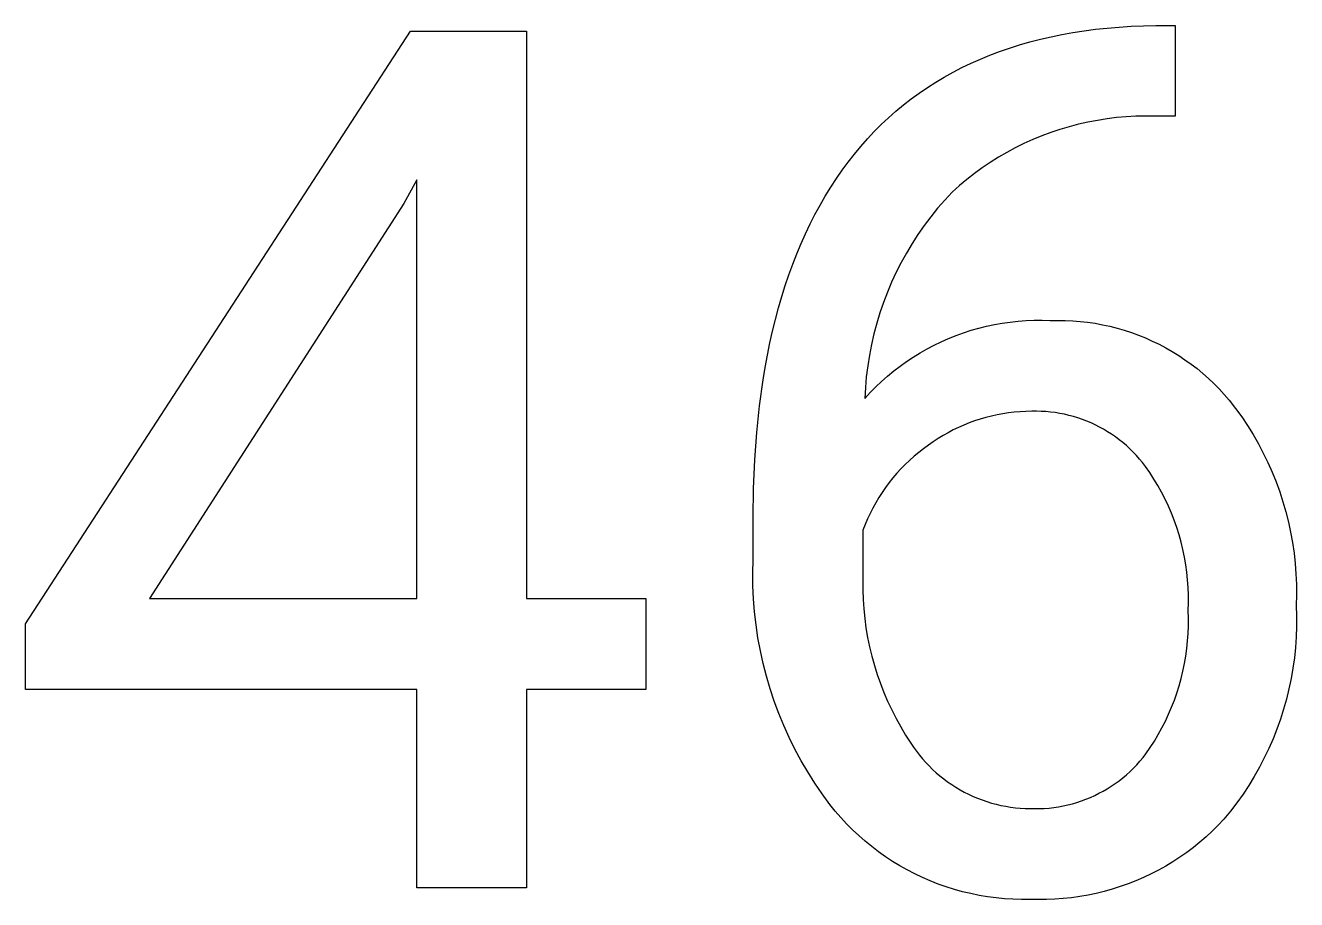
# Model space of a CAD drawing. Header units: millimetres. Extents: x 1422 to 6060, y -58 to 3182.
# Drawn here: x 5166.35 to 5212.52, y 145.73 to 177.49 of the extents above; entities that cross this region are included whole.
import ezdxf

# ---------------------------------------------------------------- set-up
doc = ezdxf.new("R2010")
doc.units = ezdxf.units.MM
doc.header["$MEASUREMENT"] = 0
doc.layers.add('Domyślny', color=7, linetype='Continuous', true_color=0x000000)

msp = doc.modelspace()

# ---------------------------------------------------------------- linework, layer by layer
at = {"layer": 'Domyślny'}
for p, q in [((5166.354, 155.75), (5180.334, 177.283)), ((5180.334, 177.283), (5184.556, 177.283)), ((5184.556, 177.283), (5184.556, 156.668)), ((5204.399, 177.229), (5204.808, 177.292)), ((5204.808, 177.292), (5205.223, 177.347)), ((5205.223, 177.347), (5205.646, 177.393)), ((5205.646, 177.393), (5206.075, 177.43)), ((5206.075, 177.43), (5206.512, 177.458)), ((5206.512, 177.458), (5206.956, 177.478)), ((5206.956, 177.478), (5207.406, 177.489)), ((5207.406, 177.489), (5208.115, 177.489)), ((5208.115, 177.489), (5208.115, 174.191)), ((5202.461, 176.782), (5202.835, 176.889)), ((5202.835, 176.889), (5203.215, 176.987)), ((5203.215, 176.987), (5203.603, 177.076)), ((5203.603, 177.076), (5203.997, 177.157)), ((5203.997, 177.157), (5204.399, 177.229)), ((5201.037, 176.267), (5201.383, 176.409)), ((5201.383, 176.409), (5201.735, 176.542)), ((5201.735, 176.542), (5202.095, 176.666)), ((5202.095, 176.666), (5202.461, 176.782)), ((5200.043, 175.79), (5200.367, 175.958)), ((5200.367, 175.958), (5200.699, 176.117)), ((5200.699, 176.117), (5201.037, 176.267)), ((5199.415, 175.428), (5199.725, 175.614)), ((5199.725, 175.614), (5200.043, 175.79)), ((5198.526, 174.82), (5198.815, 175.032)), ((5198.815, 175.032), (5199.111, 175.234)), ((5199.111, 175.234), (5199.415, 175.428)), ((5197.968, 174.371), (5198.243, 174.6)), ((5198.243, 174.6), (5198.526, 174.82)), ((5197.438, 173.887), (5197.7, 174.134)), ((5197.7, 174.134), (5197.968, 174.371)), ((5205.637, 174.095), (5205.29, 174.041)), ((5205.985, 174.138), (5205.637, 174.095)), ((5206.335, 174.169), (5205.985, 174.138)), ((5206.685, 174.188), (5206.335, 174.169)), ((5207.036, 174.195), (5206.685, 174.188)), ((5207.387, 174.191), (5207.036, 174.195)), ((5208.115, 174.191), (5207.387, 174.191)), ((5196.937, 173.369), (5197.184, 173.632)), ((5197.184, 173.632), (5197.438, 173.887)), ((5203.594, 173.596), (5203.265, 173.474)), ((5203.927, 173.708), (5203.594, 173.596)), ((5204.263, 173.809), (5203.927, 173.708)), ((5204.603, 173.898), (5204.263, 173.809)), ((5204.945, 173.975), (5204.603, 173.898)), ((5205.29, 174.041), (5204.945, 173.975)), ((5196.696, 173.096), (5196.937, 173.369)), ((5202.621, 173.195), (5202.306, 173.04)), ((5202.941, 173.34), (5202.621, 173.195)), ((5203.265, 173.474), (5202.941, 173.34)), ((5196.237, 172.526), (5196.463, 172.815)), ((5196.463, 172.815), (5196.696, 173.096)), ((5201.693, 172.698), (5201.396, 172.512)), ((5201.997, 172.874), (5201.693, 172.698)), ((5202.306, 173.04), (5201.997, 172.874)), ((5195.806, 171.923), (5196.018, 172.228)), ((5196.018, 172.228), (5196.237, 172.526)), ((5201.104, 172.316), (5200.82, 172.11)), ((5201.396, 172.512), (5201.104, 172.316)), ((5180.569, 171.875), (5180.095, 171.024)), ((5180.569, 156.668), (5180.569, 171.875)), ((5195.601, 171.61), (5195.806, 171.923)), ((5200.543, 171.895), (5200.273, 171.67)), ((5200.82, 172.11), (5200.543, 171.895)), ((5195.213, 170.959), (5195.404, 171.288)), ((5195.404, 171.288), (5195.601, 171.61)), ((5200.011, 171.437), (5199.742, 171.146)), ((5200.273, 171.67), (5200.011, 171.437)), ((5180.095, 171.024), (5170.857, 156.668)), ((5195.03, 170.622), (5195.213, 170.959)), ((5199.483, 170.845), (5199.235, 170.536)), ((5199.742, 171.146), (5199.483, 170.845)), ((5194.854, 170.277), (5195.03, 170.622)), ((5199.235, 170.536), (5198.997, 170.219)), ((5194.524, 169.563), (5194.686, 169.924)), ((5194.686, 169.924), (5194.854, 170.277)), ((5198.997, 170.219), (5198.771, 169.894)), ((5194.37, 169.194), (5194.524, 169.563)), ((5198.556, 169.561), (5198.353, 169.22)), ((5198.771, 169.894), (5198.556, 169.561)), ((5194.222, 168.817), (5194.37, 169.194)), ((5198.353, 169.22), (5198.161, 168.873)), ((5194.082, 168.432), (5194.222, 168.817)), ((5197.982, 168.52), (5197.815, 168.16)), ((5198.161, 168.873), (5197.982, 168.52)), ((5193.949, 168.039), (5194.082, 168.432)), ((5197.815, 168.16), (5197.661, 167.795)), ((5193.705, 167.229), (5193.824, 167.638)), ((5193.824, 167.638), (5193.949, 168.039)), ((5197.661, 167.795), (5197.519, 167.425)), ((5193.594, 166.812), (5193.705, 167.229)), ((5197.519, 167.425), (5197.39, 167.05)), ((5193.49, 166.388), (5193.594, 166.812)), ((5197.274, 166.671), (5197.172, 166.289)), ((5197.39, 167.05), (5197.274, 166.671)), ((5201.547, 166.623), (5201.833, 166.674)), ((5201.833, 166.674), (5202.121, 166.715)), ((5202.121, 166.715), (5202.41, 166.746)), ((5202.41, 166.746), (5202.699, 166.766)), ((5202.699, 166.766), (5202.989, 166.777)), ((5202.989, 166.777), (5203.28, 166.778)), ((5203.28, 166.778), (5203.57, 166.769)), ((5203.57, 166.769), (5203.843, 166.775)), ((5203.843, 166.775), (5204.116, 166.772)), ((5204.116, 166.772), (5204.389, 166.759)), ((5204.389, 166.759), (5204.661, 166.738)), ((5204.661, 166.738), (5204.932, 166.707)), ((5204.932, 166.707), (5205.202, 166.667)), ((5205.202, 166.667), (5205.471, 166.617)), ((5193.393, 165.955), (5193.49, 166.388)), ((5197.172, 166.289), (5197.082, 165.902)), ((5199.883, 166.117), (5200.153, 166.225)), ((5200.153, 166.225), (5200.426, 166.324)), ((5200.426, 166.324), (5200.702, 166.413)), ((5200.702, 166.413), (5200.981, 166.493)), ((5200.981, 166.493), (5201.263, 166.563)), ((5201.263, 166.563), (5201.547, 166.623)), ((5205.471, 166.617), (5205.737, 166.559)), ((5205.737, 166.559), (5206.002, 166.492)), ((5206.002, 166.492), (5206.264, 166.416)), ((5206.264, 166.416), (5206.523, 166.331)), ((5206.523, 166.331), (5206.78, 166.237)), ((5206.78, 166.237), (5207.033, 166.135)), ((5193.303, 165.514), (5193.393, 165.955)), ((5197.082, 165.902), (5197.006, 165.513)), ((5199.099, 165.739), (5199.356, 165.874)), ((5199.356, 165.874), (5199.617, 166)), ((5199.617, 166), (5199.883, 166.117)), ((5207.033, 166.135), (5207.282, 166.024)), ((5207.282, 166.024), (5207.528, 165.905)), ((5207.528, 165.905), (5207.77, 165.777)), ((5207.77, 165.777), (5208.006, 165.642)), ((5193.221, 165.066), (5193.303, 165.514)), ((5197.006, 165.513), (5196.944, 165.122)), ((5198.121, 165.113), (5198.357, 165.282)), ((5198.357, 165.282), (5198.599, 165.443)), ((5198.599, 165.443), (5198.846, 165.595)), ((5198.846, 165.595), (5199.099, 165.739)), ((5208.006, 165.642), (5208.239, 165.498)), ((5208.239, 165.498), (5208.466, 165.347)), ((5208.466, 165.347), (5208.688, 165.188)), ((5193.145, 164.609), (5193.221, 165.066)), ((5196.944, 165.122), (5196.895, 164.729)), ((5197.667, 164.751), (5197.891, 164.936)), ((5197.891, 164.936), (5198.121, 165.113)), ((5208.688, 165.188), (5208.905, 165.022)), ((5208.905, 165.022), (5209.115, 164.849)), ((5209.115, 164.849), (5209.32, 164.668)), ((5193.016, 163.672), (5193.145, 164.609)), ((5196.895, 164.729), (5196.86, 164.334)), ((5197.035, 164.152), (5197.239, 164.359)), ((5197.239, 164.359), (5197.449, 164.558)), ((5197.449, 164.558), (5197.667, 164.751)), ((5209.32, 164.668), (5209.519, 164.481)), ((5209.519, 164.481), (5209.711, 164.287)), ((5196.86, 164.334), (5196.838, 163.938)), ((5196.838, 163.938), (5197.035, 164.152)), ((5209.711, 164.287), (5209.896, 164.087)), ((5209.896, 164.087), (5210.075, 163.88)), ((5192.915, 162.703), (5193.016, 163.672)), ((5202.27, 163.44), (5202.06, 163.416)), ((5202.481, 163.458), (5202.27, 163.44)), ((5202.692, 163.468), (5202.481, 163.458)), ((5202.903, 163.471), (5202.692, 163.468)), ((5203.074, 163.473), (5202.903, 163.471)), ((5203.244, 163.469), (5203.074, 163.473)), ((5203.414, 163.459), (5203.244, 163.469)), ((5203.583, 163.444), (5203.414, 163.459)), ((5203.752, 163.423), (5203.583, 163.444)), ((5210.075, 163.88), (5210.308, 163.578)), ((5210.308, 163.578), (5210.531, 163.267)), ((5200.434, 162.971), (5200.241, 162.885)), ((5200.63, 163.05), (5200.434, 162.971)), ((5200.829, 163.123), (5200.63, 163.05)), ((5201.029, 163.189), (5200.829, 163.123)), ((5201.232, 163.248), (5201.029, 163.189)), ((5201.437, 163.3), (5201.232, 163.248)), ((5201.644, 163.346), (5201.437, 163.3)), ((5201.851, 163.384), (5201.644, 163.346)), ((5202.06, 163.416), (5201.851, 163.384)), ((5203.92, 163.396), (5203.752, 163.423)), ((5204.087, 163.363), (5203.92, 163.396)), ((5204.253, 163.324), (5204.087, 163.363)), ((5204.418, 163.28), (5204.253, 163.324)), ((5204.58, 163.23), (5204.418, 163.28)), ((5204.741, 163.175), (5204.58, 163.23)), ((5204.9, 163.114), (5204.741, 163.175)), ((5205.057, 163.048), (5204.9, 163.114)), ((5205.212, 162.976), (5205.057, 163.048)), ((5205.364, 162.9), (5205.212, 162.976)), ((5210.531, 163.267), (5210.743, 162.95)), ((5192.844, 161.703), (5192.915, 162.703)), ((5199.681, 162.59), (5199.501, 162.479)), ((5199.864, 162.694), (5199.681, 162.59)), ((5200.051, 162.793), (5199.864, 162.694)), ((5200.241, 162.885), (5200.051, 162.793)), ((5205.513, 162.818), (5205.364, 162.9)), ((5205.659, 162.731), (5205.513, 162.818)), ((5205.802, 162.639), (5205.659, 162.731)), ((5205.942, 162.542), (5205.802, 162.639)), ((5206.079, 162.44), (5205.942, 162.542)), ((5210.743, 162.95), (5210.944, 162.625)), ((5210.944, 162.625), (5211.133, 162.293)), ((5198.974, 162.111), (5198.8, 161.976)), ((5199.152, 162.239), (5198.974, 162.111)), ((5199.325, 162.362), (5199.152, 162.239)), ((5199.501, 162.479), (5199.325, 162.362)), ((5206.212, 162.334), (5206.079, 162.44)), ((5206.341, 162.223), (5206.212, 162.334)), ((5206.467, 162.108), (5206.341, 162.223)), ((5206.588, 161.989), (5206.467, 162.108)), ((5211.133, 162.293), (5211.312, 161.956)), ((5192.8, 160.67), (5192.844, 161.703)), ((5198.465, 161.69), (5198.306, 161.539)), ((5198.63, 161.836), (5198.465, 161.69)), ((5198.8, 161.976), (5198.63, 161.836)), ((5206.706, 161.866), (5206.588, 161.989)), ((5206.819, 161.738), (5206.706, 161.866)), ((5206.927, 161.607), (5206.819, 161.738)), ((5207.031, 161.472), (5206.927, 161.607)), ((5211.312, 161.956), (5211.479, 161.612)), ((5211.479, 161.612), (5211.633, 161.263)), ((5198.003, 161.22), (5197.86, 161.052)), ((5198.152, 161.382), (5198.003, 161.22)), ((5198.306, 161.539), (5198.152, 161.382)), ((5207.19, 161.244), (5207.031, 161.472)), ((5207.341, 161.01), (5207.19, 161.244)), ((5211.633, 161.263), (5211.776, 160.909)), ((5192.786, 159.606), (5192.8, 160.67)), ((5197.591, 160.704), (5197.466, 160.523)), ((5197.723, 160.88), (5197.591, 160.704)), ((5197.86, 161.052), (5197.723, 160.88)), ((5207.484, 160.771), (5207.341, 161.01)), ((5207.619, 160.528), (5207.484, 160.771)), ((5211.776, 160.909), (5211.907, 160.55)), ((5197.347, 160.338), (5197.235, 160.149)), ((5197.466, 160.523), (5197.347, 160.338)), ((5207.746, 160.28), (5207.619, 160.528)), ((5207.865, 160.028), (5207.746, 160.28)), ((5211.907, 160.55), (5212.025, 160.187)), ((5197.03, 159.76), (5196.938, 159.56)), ((5197.129, 159.956), (5197.03, 159.76)), ((5197.235, 160.149), (5197.129, 159.956)), ((5207.975, 159.772), (5207.865, 160.028)), ((5208.076, 159.513), (5207.975, 159.772)), ((5212.025, 160.187), (5212.131, 159.82)), ((5212.131, 159.82), (5212.225, 159.45)), ((5192.786, 158.079), (5192.786, 159.606)), ((5196.852, 159.357), (5196.774, 159.152)), ((5196.938, 159.56), (5196.852, 159.357)), ((5208.168, 159.25), (5208.076, 159.513)), ((5212.225, 159.45), (5212.305, 159.076)), ((5196.774, 159.152), (5196.774, 157.683)), ((5208.252, 158.984), (5208.168, 159.25)), ((5208.327, 158.716), (5208.252, 158.984)), ((5212.305, 159.076), (5212.373, 158.7)), ((5208.392, 158.446), (5208.327, 158.716)), ((5208.449, 158.173), (5208.392, 158.446)), ((5212.373, 158.7), (5212.428, 158.323)), ((5192.774, 157.604), (5192.786, 158.079)), ((5208.496, 157.899), (5208.449, 158.173)), ((5208.534, 157.623), (5208.496, 157.899)), ((5212.428, 158.323), (5212.47, 157.943)), ((5212.47, 157.943), (5212.499, 157.562)), ((5192.778, 157.129), (5192.774, 157.604)), ((5196.774, 157.683), (5196.763, 157.335)), ((5208.563, 157.346), (5208.534, 157.623)), ((5212.499, 157.562), (5212.515, 157.181)), ((5192.799, 156.654), (5192.778, 157.129)), ((5196.763, 157.335), (5196.763, 156.987)), ((5196.763, 156.987), (5196.776, 156.639)), ((5208.583, 157.068), (5208.563, 157.346)), ((5208.593, 156.79), (5208.583, 157.068)), ((5212.515, 157.181), (5212.519, 156.799)), ((5170.857, 156.668), (5180.569, 156.668)), ((5184.556, 156.668), (5188.889, 156.668)), ((5188.889, 156.668), (5188.889, 153.37)), ((5192.836, 156.181), (5192.799, 156.654)), ((5196.776, 156.639), (5196.8, 156.292)), ((5208.585, 156.233), (5208.594, 156.512)), ((5208.594, 156.512), (5208.593, 156.79)), ((5212.519, 156.799), (5212.509, 156.417)), ((5192.89, 155.709), (5192.836, 156.181)), ((5196.8, 156.292), (5196.835, 155.945)), ((5208.594, 155.957), (5208.585, 156.233)), ((5212.509, 156.417), (5212.521, 156.036)), ((5166.354, 153.37), (5166.354, 155.75)), ((5192.96, 155.239), (5192.89, 155.709)), ((5196.835, 155.945), (5196.883, 155.601)), ((5196.883, 155.601), (5196.941, 155.257)), ((5208.583, 155.404), (5208.593, 155.681)), ((5208.593, 155.681), (5208.594, 155.957)), ((5212.521, 155.654), (5212.507, 155.273)), ((5212.521, 156.036), (5212.521, 155.654)), ((5193.046, 154.771), (5192.96, 155.239)), ((5196.941, 155.257), (5197.012, 154.917)), ((5208.535, 154.854), (5208.564, 155.129)), ((5208.564, 155.129), (5208.583, 155.404)), ((5212.507, 155.273), (5212.481, 154.893)), ((5193.148, 154.307), (5193.046, 154.771)), ((5197.012, 154.917), (5197.093, 154.578)), ((5208.498, 154.58), (5208.535, 154.854)), ((5212.481, 154.893), (5212.441, 154.513)), ((5193.266, 153.847), (5193.148, 154.307)), ((5197.093, 154.578), (5197.186, 154.243)), ((5197.186, 154.243), (5197.29, 153.911)), ((5208.395, 154.037), (5208.451, 154.308)), ((5208.451, 154.308), (5208.498, 154.58)), ((5212.441, 154.513), (5212.389, 154.136)), ((5193.401, 153.391), (5193.266, 153.847)), ((5197.29, 153.911), (5197.406, 153.582)), ((5208.257, 153.502), (5208.33, 153.768)), ((5208.33, 153.768), (5208.395, 154.037)), ((5212.323, 153.76), (5212.245, 153.387)), ((5212.389, 154.136), (5212.323, 153.76)), ((5180.569, 153.37), (5166.354, 153.37)), ((5180.569, 146.155), (5180.569, 153.37)), ((5188.889, 153.37), (5184.556, 153.37)), ((5184.556, 153.37), (5184.556, 146.155)), ((5193.551, 152.941), (5193.401, 153.391)), ((5197.406, 153.582), (5197.532, 153.258)), ((5208.174, 153.238), (5208.257, 153.502)), ((5212.245, 153.387), (5212.154, 153.016)), ((5193.716, 152.495), (5193.551, 152.941)), ((5197.532, 153.258), (5197.669, 152.938)), ((5197.669, 152.938), (5197.816, 152.622)), ((5207.983, 152.719), (5208.083, 152.977)), ((5208.083, 152.977), (5208.174, 153.238)), ((5212.154, 153.016), (5212.051, 152.649)), ((5193.897, 152.056), (5193.716, 152.495)), ((5197.816, 152.622), (5197.974, 152.312)), ((5207.758, 152.215), (5207.875, 152.465)), ((5207.875, 152.465), (5207.983, 152.719)), ((5212.051, 152.649), (5211.935, 152.286)), ((5194.093, 151.623), (5193.897, 152.056)), ((5197.974, 152.312), (5198.143, 152.008)), ((5198.143, 152.008), (5198.321, 151.709)), ((5207.499, 151.726), (5207.633, 151.968)), ((5207.633, 151.968), (5207.758, 152.215)), ((5211.806, 151.927), (5211.666, 151.572)), ((5211.935, 152.286), (5211.806, 151.927)), ((5194.304, 151.197), (5194.093, 151.623)), ((5198.321, 151.709), (5198.51, 151.416)), ((5207.209, 151.256), (5207.358, 151.488)), ((5207.358, 151.488), (5207.499, 151.726)), ((5211.666, 151.572), (5211.513, 151.223)), ((5194.529, 150.779), (5194.304, 151.197)), ((5198.51, 151.416), (5198.609, 151.269)), ((5198.609, 151.269), (5198.712, 151.125)), ((5198.712, 151.125), (5198.821, 150.985)), ((5198.821, 150.985), (5198.934, 150.848)), ((5206.945, 150.892), (5207.052, 151.028)), ((5207.052, 151.028), (5207.209, 151.256)), ((5211.513, 151.223), (5211.349, 150.878)), ((5194.769, 150.369), (5194.529, 150.779)), ((5198.934, 150.848), (5199.052, 150.716)), ((5199.052, 150.716), (5199.175, 150.587)), ((5199.175, 150.587), (5199.302, 150.463)), ((5206.473, 150.387), (5206.598, 150.507)), ((5206.598, 150.507), (5206.718, 150.631)), ((5206.718, 150.631), (5206.834, 150.76)), ((5206.834, 150.76), (5206.945, 150.892)), ((5211.173, 150.54), (5210.985, 150.208)), ((5211.349, 150.878), (5211.173, 150.54)), ((5195.023, 149.968), (5194.769, 150.369)), ((5199.302, 150.463), (5199.432, 150.343)), ((5199.432, 150.343), (5199.567, 150.228)), ((5199.567, 150.228), (5199.706, 150.117)), ((5199.706, 150.117), (5199.849, 150.011)), ((5205.936, 149.951), (5206.076, 150.053)), ((5206.076, 150.053), (5206.212, 150.16)), ((5206.212, 150.16), (5206.345, 150.271)), ((5206.345, 150.271), (5206.473, 150.387)), ((5210.985, 150.208), (5210.786, 149.883)), ((5195.291, 149.575), (5195.023, 149.968)), ((5199.849, 150.011), (5199.995, 149.911)), ((5199.995, 149.911), (5200.144, 149.815)), ((5200.144, 149.815), (5200.297, 149.724)), ((5200.297, 149.724), (5200.452, 149.639)), ((5200.452, 149.639), (5200.61, 149.559)), ((5205.19, 149.517), (5205.345, 149.594)), ((5205.345, 149.594), (5205.497, 149.675)), ((5205.497, 149.675), (5205.647, 149.762)), ((5205.647, 149.762), (5205.793, 149.854)), ((5205.793, 149.854), (5205.936, 149.951)), ((5210.786, 149.883), (5210.576, 149.564)), ((5195.572, 149.192), (5195.291, 149.575)), ((5195.766, 148.951), (5195.572, 149.192)), ((5200.61, 149.559), (5200.772, 149.484)), ((5200.772, 149.484), (5200.935, 149.415)), ((5200.935, 149.415), (5201.101, 149.352)), ((5201.101, 149.352), (5201.269, 149.294)), ((5201.269, 149.294), (5201.438, 149.242)), ((5201.438, 149.242), (5201.61, 149.196)), ((5201.61, 149.196), (5201.782, 149.156)), ((5201.782, 149.156), (5201.957, 149.122)), ((5201.957, 149.122), (5202.132, 149.094)), ((5203.873, 149.105), (5204.043, 149.137)), ((5204.043, 149.137), (5204.212, 149.174)), ((5204.212, 149.174), (5204.379, 149.217)), ((5204.379, 149.217), (5204.545, 149.266)), ((5204.545, 149.266), (5204.71, 149.32)), ((5204.71, 149.32), (5204.872, 149.38)), ((5204.872, 149.38), (5205.032, 149.446)), ((5205.032, 149.446), (5205.19, 149.517)), ((5210.356, 149.253), (5210.125, 148.95)), ((5210.576, 149.564), (5210.356, 149.253)), ((5195.967, 148.717), (5195.766, 148.951)), ((5196.177, 148.49), (5195.967, 148.717)), ((5202.132, 149.094), (5202.308, 149.071)), ((5202.308, 149.071), (5202.484, 149.055)), ((5202.484, 149.055), (5202.662, 149.045)), ((5202.662, 149.045), (5202.839, 149.041)), ((5202.839, 149.041), (5203.012, 149.037)), ((5203.012, 149.037), (5203.185, 149.039)), ((5203.185, 149.039), (5203.358, 149.046)), ((5203.358, 149.046), (5203.53, 149.06)), ((5203.53, 149.06), (5203.702, 149.08)), ((5203.702, 149.08), (5203.873, 149.105)), ((5210.125, 148.95), (5209.883, 148.654)), ((5196.394, 148.27), (5196.177, 148.49)), ((5196.619, 148.058), (5196.394, 148.27)), ((5209.459, 148.222), (5209.237, 148.017)), ((5209.675, 148.435), (5209.459, 148.222)), ((5209.883, 148.654), (5209.675, 148.435)), ((5196.852, 147.854), (5196.619, 148.058)), ((5197.091, 147.658), (5196.852, 147.854)), ((5209.007, 147.82), (5208.772, 147.63)), ((5209.237, 148.017), (5209.007, 147.82)), ((5197.336, 147.47), (5197.091, 147.658)), ((5197.589, 147.292), (5197.336, 147.47)), ((5197.847, 147.122), (5197.589, 147.292)), ((5208.281, 147.275), (5208.028, 147.11)), ((5208.53, 147.448), (5208.281, 147.275)), ((5208.772, 147.63), (5208.53, 147.448)), ((5198.111, 146.961), (5197.847, 147.122)), ((5198.38, 146.809), (5198.111, 146.961)), ((5207.769, 146.953), (5207.504, 146.806)), ((5208.028, 147.11), (5207.769, 146.953)), ((5198.655, 146.667), (5198.38, 146.809)), ((5198.934, 146.534), (5198.655, 146.667)), ((5199.217, 146.411), (5198.934, 146.534)), ((5199.505, 146.299), (5199.217, 146.411)), ((5206.684, 146.417), (5206.402, 146.306)), ((5206.962, 146.538), (5206.684, 146.417)), ((5207.235, 146.667), (5206.962, 146.538)), ((5207.504, 146.806), (5207.235, 146.667)), ((5184.556, 146.155), (5180.569, 146.155)), ((5199.797, 146.196), (5199.505, 146.299)), ((5200.092, 146.103), (5199.797, 146.196)), ((5200.39, 146.021), (5200.092, 146.103)), ((5200.69, 145.949), (5200.39, 146.021)), ((5200.993, 145.888), (5200.69, 145.949)), ((5201.298, 145.837), (5200.993, 145.888)), ((5204.947, 145.897), (5204.649, 145.844)), ((5205.243, 145.959), (5204.947, 145.897)), ((5205.537, 146.031), (5205.243, 145.959)), ((5205.829, 146.113), (5205.537, 146.031)), ((5206.117, 146.205), (5205.829, 146.113)), ((5206.402, 146.306), (5206.117, 146.205)), ((5201.605, 145.796), (5201.298, 145.837)), ((5201.912, 145.767), (5201.605, 145.796)), ((5202.221, 145.748), (5201.912, 145.767)), ((5202.53, 145.74), (5202.221, 145.748)), ((5202.839, 145.742), (5202.53, 145.74)), ((5203.142, 145.734), (5202.839, 145.742)), ((5203.444, 145.736), (5203.142, 145.734)), ((5203.747, 145.748), (5203.444, 145.736)), ((5204.049, 145.77), (5203.747, 145.748)), ((5204.349, 145.802), (5204.049, 145.77)), ((5204.649, 145.844), (5204.349, 145.802))]:
    msp.add_line(p, q, dxfattribs=at)

doc.saveas('drawing.dxf')
